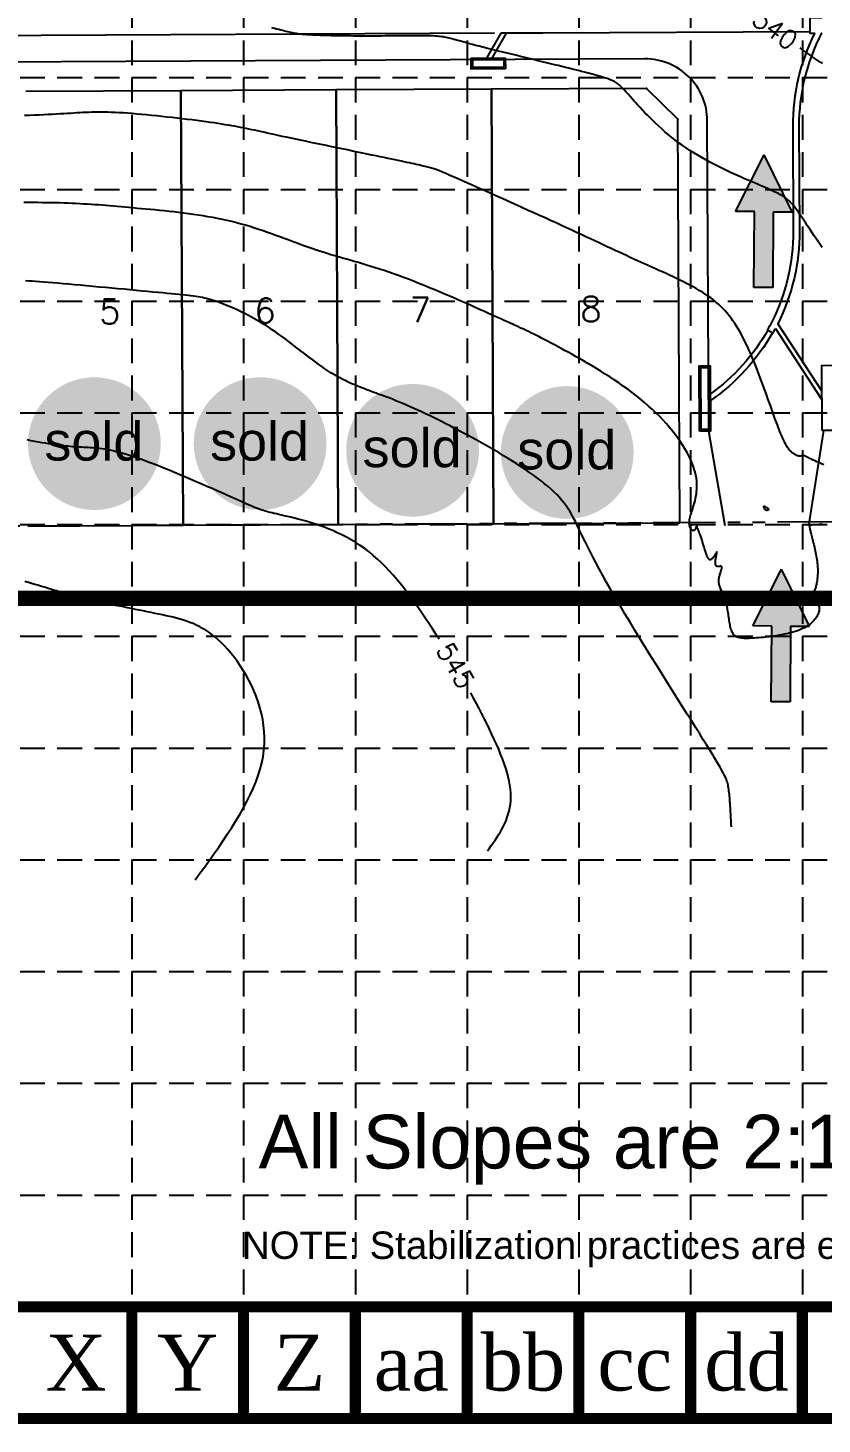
# Model space of a CAD drawing. Header units: inches. Extents: x -2116 to 192, y -2317 to -873.
# Drawn here: x -1247.3 to -991.5, y -2316.6 to -1866.8 of the extents above; entities that cross this region are included whole.
import ezdxf
from ezdxf.enums import TextEntityAlignment as Align

# ---------------------------------------------------------------- set-up
doc = ezdxf.new("R2010")
doc.units = ezdxf.units.IN
doc.header["$LTSCALE"] = 40
doc.header["$MEASUREMENT"] = 0
for name, pattern in [('DAM', [0.5, 0.2, -0.1, 0.2]), ('DASHED', [0.75, 0.5, -0.25]), ('LONG_TWO_SHORT', [1, 0.5, -0.1, 0.1, -0.1, 0.1, -0.1])]:
    doc.linetypes.add(name, pattern=pattern)
for name, color, linetype in [('1-BC', 7, 'Continuous'), ('1-DAM_TEXT', 7, 'DAM'), ('1-LOTS', 7, 'Continuous'), ('1-STM', 7, 'Continuous'), ('1-STM_INLETS', 7, 'Continuous'), ('BASE', 7, 'Continuous'), ('BOUNDARY', 7, 'Continuous'), ('grid', 9, 'Continuous'), ('limitsofdisturb', 1, 'DASHED'), ('TOPO100_CON', 9, 'Continuous'), ('TOPO100_ICON', 9, 'Continuous')]:
    doc.layers.add(name, color=color, linetype=linetype)
doc.styles.add("L200'", font='ARIAL.TTF', dxfattribs={"height": 0.001969})
doc.styles.add('ryland', font='ARIAL.TTF', dxfattribs={"height": 25})
doc.styles.add('SEG_LABEL08', font='simplex1')
doc.styles.get("Standard").update_dxf_attribs({"font": 'TIMES.TTF', "height": 25})

# ---------------------------------------------------------------- blocks, each defined once
blk = doc.blocks.new('TF')
for p, q in [((0.1612, 0.0201), (0.1612, 0.0601)), ((0.1612, 0.0601), (0.2812, 0.0001)), ((0.0012, -0.0199), (0.0012, 0.0201)), ((0.0012, 0.0201), (0.1612, 0.0201)), ((0.1612, -0.0599), (0.2812, 0.0001)), ((0.1612, -0.0199), (0.0012, -0.0199)), ((0.1612, -0.0199), (0.1612, -0.0599))]:
    blk.add_line(p, q)
for points in [[(0.1612, -0.0599), (0.1612, 0.0601), (0.2812, 0.0001), (0.1612, 0.0601)], [(0.0012, 0.0201), (0.0012, -0.0199), (0.1612, 0.0201), (0.1612, -0.0199)]]:
    blk.add_solid(points)
blk = doc.blocks.new('arrow')
at = {"xscale": 192.0000000000001, "yscale": 192, "zscale": 192, "rotation": 89.54514789520785}
blk.add_blockref('TF', (-0.41, -54), dxfattribs=at)
blk = doc.blocks.new('Sold')
h = blk.add_hatch(color=7)
h.paths.add_polyline_path([(38.78, 18.77, 1), (0.52, 18.77, 1)])
h.paths.add_polyline_path([(2.42, 10.89), (36.59, 10.89), (36.59, 27.86), (2.42, 27.86)], flags=24)
at = {"layer": 'BASE', "color": 7, "style": 'ryland'}
blk.add_text('sold', height=11.127, dxfattribs=at).set_placement((19.5, 13.9), align=Align.CENTER)

msp = doc.modelspace()

# ---------------------------------------------------------------- linework, layer by layer
at = {"layer": '1-BC', "linetype": 'Continuous'}
for p, q in [((-1048.6, -1876.76, 53837.75), (-1447.59, -1878.75, 54038.92)), ((-1028, -1996.66, 54228), (-1028.5, -1896.66, 53901.95)), ((-1022.7, -2027.22, 54297), (-1028, -1996.66, 54228)), ((-995.77, -2027.17, 54307), (-991, -1996.47, 54228))]:
    msp.add_line(p, q, dxfattribs=at)
msp.add_arc((-1048.5, -1896.76), 20, 0.2853, 90.2853, dxfattribs=at)
at = {"layer": '1-LOTS', "linetype": 'Continuous'}
for p, q in [((-1198.05, -1887), (-1197.35, -2027, 54524.21)), ((-1197.35, -2027, 54524.21), (-1198.05, -1887)), ((-1148.05, -1886.75), (-1147.35, -2026.75, 54497.33)), ((-1147.35, -2026.75, 54497.33), (-1148.05, -1886.75)), ((-1098.05, -1886.51), (-1097.35, -2026.5, 54442.01)), ((-1097.35, -2026.5, 54442.01), (-1098.05, -1886.51)), ((-1037.35, -2026.2, 54307.21), (-1038, -1896.21)), ((-1247.35, -2027.25, 54555.25), (-1197.35, -2027, 54524.21)), ((-1197.35, -2027, 54524.21), (-1147.35, -2026.75, 54497.33)), ((-1147.35, -2026.75, 54497.33), (-1097.35, -2026.5, 54442.01)), ((-1097.35, -2026.5, 54442.01), (-1037.35, -2026.2, 54307.21))]:
    msp.add_line(p, q, dxfattribs=at)
at = {"layer": '1-LOTS', "linetype": 'Continuous', "flags": 128}
for points in [[(-1198.05, -1887), (-1248.05, -1887.25)], [(-1148.05, -1886.75), (-1198.05, -1887)], [(-1098.05, -1886.51), (-1148.05, -1886.75)], [(-1048.05, -1886.26), (-1098.05, -1886.51)], [(-1038, -1896.21), (-1048.05, -1886.26)]]:
    msp.add_lwpolyline(points, dxfattribs=at)
at = {"layer": '1-LOTS', "linetype": 'Continuous'}
for p in [(-1198.05, -1887), (-1148.05, -1886.75), (-1098.05, -1886.51), (-1048.05, -1886.26), (-1038, -1896.21)]:
    msp.add_point(p, dxfattribs=at)
at = {"layer": '1-STM', "linetype": 'Continuous', "flags": 128}
for points, elevation in [([(-991.46, -1863.47), (-995.46, -1863.49), (-995.43, -1868.49), (-993.93, -1868.49)], 53792.52), ([(-1097.03, -1868.5), (-1472.66, -1870.37)], 53837.69), ([(-1095.05, -1868.49), (-1099.63, -1876.51)], 53835.68), ([(-1093.32, -1868.48), (-1097.9, -1876.5)], 53835.68), ([(-1093.03, -1868.48), (-1095.05, -1868.49)], 53835.68), ([(-1081.49, -1868.42), (-1093.03, -1868.48)], 53829.86), ([(-995.43, -1867.99), (-1081.49, -1868.42)], 53747.64), ([(-1000.99, -1898.52), (-1000.82, -1932.24)], 53878.75), ([(-998.99, -1898.51), (-998.82, -1932.23)], 53878.75), ([(-1006.58, -1963.6), (-991.68, -1986.38)], 54119.88), ([(-1005.79, -1962.07), (-991.57, -1983.82)], 54119.88)]:
    msp.add_lwpolyline(points, dxfattribs=dict(at, elevation=elevation))
for points, elevation in [([(-993.93, -1868.49), (-993.93, -1868.49, 0.118516), (-1000.99, -1898.52), (-1000.99, -1898.52)], 53792.52), ([(-991.67, -1868.48), (-991.67, -1868.48, 0.122577), (-998.99, -1898.51), (-998.99, -1898.51)], 53792.52), ([(-1000.82, -1932.24), (-1000.82, -1932.24, -0.118807), (-1007.7, -1961.43), (-1007.7, -1961.43)], 54001.69), ([(-998.82, -1932.23), (-998.82, -1932.23, -0.117697), (-1005.79, -1962.07), (-1005.79, -1962.07)], 54001.69), ([(-1008.99, -1964.1), (-1008.99, -1964.1, -0.109563), (-1027.56, -1984.75), (-1027.56, -1984.75)], 54132.13), ([(-1007.47, -1964.96), (-1007.47, -1964.96, -0.114283), (-1027.55, -1986.87), (-1027.55, -1986.87)], 54132.13), ([(-1007.7, -1961.43), (-1007.7, -1961.43, -0.011557), (-1009.1, -1964.04), (-1009.1, -1964.04), (-1007.36, -1965.02), (-1007.36, -1965.02, 0.006123), (-1006.58, -1963.6), (-1006.58, -1963.6)], 54119.88)]:
    msp.add_lwpolyline(points, format="xyb", dxfattribs=dict(at, elevation=elevation))
at = {"layer": '1-STM_INLETS', "linetype": 'Continuous', "flags": 128}
for points in [[(-1093.54, -1879.98), (-1104.54, -1880.04), (-1104.56, -1876.54), (-1093.56, -1876.48), (-1093.54, -1879.98)], [(-1094.04, -1879.49), (-1104.04, -1879.54), (-1104.05, -1877.04), (-1094.05, -1876.99), (-1094.04, -1879.49)], [(-1031, -1996.67), (-1031.11, -1975.67), (-1027.61, -1975.66), (-1027.5, -1996.66), (-1031, -1996.67)], [(-1030.5, -1996.17), (-1030.6, -1976.17), (-1028.1, -1976.16), (-1028, -1996.16), (-1030.5, -1996.17)], [(-991.5, -1996.48), (-991.61, -1975.48), (-988.11, -1975.46), (-988, -1996.46), (-991.5, -1996.48)]]:
    msp.add_lwpolyline(points, close=True, dxfattribs=at)
at = {"layer": 'BASE', "const_width": 3.6}
for points in [[(-2113.87, -2314.78), (190.13, -2314.78), (190.13, -874.78), (-2113.87, -874.78)], [(-2077.87, -2278.78), (154.13, -2278.78), (154.13, -910.78), (-2077.87, -910.78)]]:
    msp.add_lwpolyline(points, close=True, dxfattribs=at)
for points in [[(-1213.87, -2314.78), (-1213.87, -2278.78)], [(-1177.87, -2314.78), (-1177.87, -2278.78)], [(-1141.87, -2314.78), (-1141.87, -2278.78)], [(-1105.87, -2314.78), (-1105.87, -2278.78)], [(-1069.87, -2314.78), (-1069.87, -2278.78)], [(-1033.87, -2314.78), (-1033.87, -2278.78)], [(-997.87, -2314.78), (-997.87, -2278.78)]]:
    msp.add_lwpolyline(points, dxfattribs=at)
at = {"layer": 'BOUNDARY', "linetype": 'LONG_TWO_SHORT', "flags": 128}
msp.add_lwpolyline([(8, -1616.36), (-78.25, -1617.43), (-76.17, -2021.42), (-1681.87, -2029.41)], dxfattribs=at)
at = {"layer": 'grid', "color": 8, "linetype": 'DASHED', "ltscale": 0.4}
for p, q in [((-1213.87, -910.78), (-1213.87, -2278.78)), ((-1177.87, -910.78), (-1177.87, -2278.78)), ((-1141.87, -910.78), (-1141.87, -2278.78)), ((-1105.87, -910.78), (-1105.87, -2278.78)), ((-1069.87, -910.78), (-1069.87, -2278.78)), ((-1033.87, -910.78), (-1033.87, -2278.78)), ((-997.87, -910.78), (-997.87, -2278.78)), ((-2077.87, -1882.78), (154.13, -1882.78)), ((-2077.87, -1918.78), (154.13, -1918.78)), ((-2077.87, -1954.78), (154.13, -1954.78)), ((-2077.87, -1990.78), (154.13, -1990.78)), ((-1681.87, -2026.78), (154.13, -2026.78)), ((-1681.87, -2062.78), (154.13, -2062.78)), ((-1681.87, -2098.78), (154.13, -2098.78)), ((-1681.87, -2134.78), (154.13, -2134.78)), ((-1681.87, -2170.78), (154.13, -2170.78)), ((-1681.87, -2206.78), (154.13, -2206.78)), ((-1681.87, -2242.78), (154.13, -2242.78))]:
    msp.add_line(p, q, dxfattribs=at)
at = {"layer": 'limitsofdisturb', "color": 1, "const_width": 5}
msp.add_lwpolyline([(-1844.62, -1990.78), (-1844.62, -1280.09), (-1844.62, -1280.09), (-1844.26, -1173.04), (-752.01, -1172.92), (-752.01, -1001.61), (-658.88, -981.43), (-594.33, -1184.26), (-62.6, -1184.26), (-45.48, -2050.54), (-1679.47, -2050.54)], dxfattribs=at)
at = {"layer": 'TOPO100_CON', "color": 35, "linetype": 'Continuous'}
for points in [[(-991.46, -1937.53), (-992.17, -1936.5), (-992.86, -1935.5), (-993.51, -1934.54), (-994.14, -1933.63), (-994.73, -1932.75), (-995.28, -1931.92), (-995.81, -1931.14), (-996.31, -1930.39), (-996.78, -1929.68), (-997.23, -1929), (-997.65, -1928.37), (-998.06, -1927.76), (-998.44, -1927.19), (-998.81, -1926.65), (-999.16, -1926.14), (-999.5, -1925.66), (-999.83, -1925.21), (-1000.15, -1924.78), (-1000.46, -1924.38), (-1000.76, -1924), (-1001.06, -1923.64), (-1001.36, -1923.3), (-1001.66, -1922.98), (-1001.96, -1922.67), (-1002.27, -1922.38), (-1002.58, -1922.11), (-1002.9, -1921.84), (-1003.23, -1921.59), (-1003.58, -1921.34), (-1003.94, -1921.1), (-1004.32, -1920.86), (-1004.73, -1920.62), (-1005.16, -1920.39), (-1005.62, -1920.15), (-1006.11, -1919.9), (-1006.64, -1919.65), (-1007.2, -1919.39), (-1007.8, -1919.11), (-1008.44, -1918.83), (-1009.13, -1918.53), (-1009.87, -1918.21), (-1010.65, -1917.87), (-1011.49, -1917.51), (-1012.38, -1917.13), (-1013.33, -1916.73), (-1014.34, -1916.29), (-1015.39, -1915.84), (-1016.49, -1915.36), (-1017.63, -1914.85), (-1018.8, -1914.32), (-1020.01, -1913.77), (-1021.25, -1913.2), (-1022.5, -1912.6), (-1023.78, -1911.98), (-1025.07, -1911.33), (-1026.36, -1910.67), (-1027.67, -1909.98), (-1028.97, -1909.27), (-1030.27, -1908.54), (-1031.56, -1907.79), (-1032.84, -1907.02), (-1034.1, -1906.23), (-1035.34, -1905.42), (-1036.55, -1904.59), (-1037.74, -1903.74), (-1038.89, -1902.88), (-1040.01, -1902), (-1041.1, -1901.11), (-1042.15, -1900.22), (-1043.17, -1899.32), (-1044.16, -1898.43), (-1045.12, -1897.54), (-1046.04, -1896.65), (-1046.93, -1895.78), (-1047.78, -1894.92), (-1048.6, -1894.08), (-1049.38, -1893.25), (-1050.12, -1892.46), (-1050.83, -1891.69), (-1051.5, -1890.95), (-1052.13, -1890.24), (-1052.73, -1889.57), (-1053.28, -1888.94), (-1053.8, -1888.36), (-1054.28, -1887.82), (-1054.72, -1887.33), (-1055.14, -1886.87), (-1055.52, -1886.46), (-1055.88, -1886.08), (-1056.22, -1885.74), (-1056.55, -1885.43), (-1056.86, -1885.14), (-1057.17, -1884.89), (-1057.47, -1884.65), (-1057.77, -1884.43), (-1058.08, -1884.24), (-1058.39, -1884.05), (-1058.72, -1883.88), (-1059.06, -1883.72), (-1059.42, -1883.57), (-1059.81, -1883.42), (-1060.22, -1883.27), (-1060.66, -1883.11), (-1061.14, -1882.96), (-1061.66, -1882.8), (-1062.22, -1882.63), (-1062.81, -1882.45), (-1063.45, -1882.27), (-1064.12, -1882.08), (-1064.84, -1881.89), (-1065.59, -1881.68), (-1066.39, -1881.47), (-1067.22, -1881.25), (-1068.09, -1881.02), (-1069, -1880.79), (-1069.96, -1880.54), (-1070.95, -1880.29), (-1071.98, -1880.03), (-1073.05, -1879.77), (-1074.16, -1879.49), (-1075.31, -1879.2), (-1076.51, -1878.91), (-1077.74, -1878.61), (-1079.01, -1878.3), (-1080.32, -1877.98), (-1081.66, -1877.65), (-1083.04, -1877.32), (-1084.43, -1876.98), (-1085.85, -1876.64), (-1087.27, -1876.29), (-1088.7, -1875.95), (-1090.13, -1875.6), (-1091.55, -1875.25), (-1092.96, -1874.91), (-1094.35, -1874.57), (-1095.72, -1874.23), (-1097.06, -1873.9), (-1098.36, -1873.58), (-1099.63, -1873.26), (-1100.84, -1872.96), (-1102, -1872.66), (-1103.11, -1872.38), (-1104.15, -1872.11), (-1105.12, -1871.85), (-1106.01, -1871.61), (-1106.84, -1871.39), (-1107.6, -1871.17), (-1108.3, -1870.98), (-1108.95, -1870.79), (-1109.56, -1870.62), (-1110.13, -1870.47), (-1110.66, -1870.32), (-1111.17, -1870.19), (-1111.65, -1870.07), (-1112.12, -1869.96), (-1112.59, -1869.86), (-1113.04, -1869.76), (-1113.51, -1869.68), (-1113.98, -1869.61), (-1114.46, -1869.55), (-1114.97, -1869.49), (-1115.51, -1869.44), (-1116.08, -1869.4), (-1116.68, -1869.37), (-1117.34, -1869.34), (-1118.04, -1869.32), (-1118.77, -1869.3), (-1119.55, -1869.29), (-1120.37, -1869.28), (-1121.22, -1869.27), (-1122.11, -1869.27), (-1123.02, -1869.27), (-1123.97, -1869.28), (-1124.94, -1869.29), (-1125.93, -1869.3), (-1126.95, -1869.31), (-1127.99, -1869.32), (-1129.05, -1869.33), (-1130.12, -1869.34), (-1131.21, -1869.36), (-1132.31, -1869.37), (-1133.42, -1869.38), (-1134.54, -1869.39), (-1135.66, -1869.39), (-1136.79, -1869.4), (-1137.92, -1869.4), (-1139.04, -1869.4), (-1140.16, -1869.39), (-1141.28, -1869.39), (-1142.39, -1869.38), (-1143.48, -1869.37), (-1144.56, -1869.36), (-1145.63, -1869.35), (-1146.67, -1869.33), (-1147.69, -1869.31), (-1148.69, -1869.29), (-1149.67, -1869.27), (-1150.61, -1869.25), (-1151.52, -1869.23), (-1152.4, -1869.2), (-1153.24, -1869.17), (-1154.04, -1869.14), (-1154.8, -1869.11), (-1155.51, -1869.08), (-1156.18, -1869.05), (-1156.81, -1869.01), (-1157.4, -1868.97), (-1157.95, -1868.93), (-1158.48, -1868.89), (-1158.98, -1868.84), (-1159.46, -1868.79), (-1159.92, -1868.73), (-1160.38, -1868.67), (-1160.82, -1868.6), (-1161.27, -1868.53), (-1161.71, -1868.45), (-1162.16, -1868.36), (-1162.62, -1868.26), (-1163.1, -1868.15), (-1163.6, -1868.04), (-1164.12, -1867.91), (-1164.67, -1867.78), (-1165.25, -1867.63), (-1165.87, -1867.48), (-1166.53, -1867.31), (-1167.22, -1867.13), (-1167.96, -1866.94), (-1168.74, -1866.74)], [(-990.94, -2007.53), (-991.76, -2007.17), (-992.51, -2006.83), (-993.2, -2006.53), (-993.81, -2006.25), (-994.37, -2005.99), (-994.86, -2005.76), (-995.3, -2005.56), (-995.69, -2005.37), (-996.03, -2005.21), (-996.33, -2005.07), (-996.58, -2004.94), (-996.8, -2004.83), (-996.98, -2004.74), (-997.13, -2004.67), (-997.26, -2004.6), (-997.36, -2004.56), (-997.45, -2004.52), (-997.52, -2004.49), (-997.57, -2004.47), (-997.62, -2004.46), (-997.66, -2004.45), (-997.7, -2004.45), (-997.74, -2004.46), (-997.78, -2004.47), (-997.82, -2004.48), (-997.86, -2004.5), (-997.9, -2004.52), (-997.94, -2004.54), (-997.98, -2004.56), (-998.03, -2004.59), (-998.08, -2004.61), (-998.13, -2004.63), (-998.19, -2004.66), (-998.25, -2004.68), (-998.31, -2004.69), (-998.38, -2004.71), (-998.46, -2004.72), (-998.54, -2004.73), (-998.64, -2004.73), (-998.73, -2004.73), (-998.84, -2004.73), (-998.95, -2004.71), (-999.08, -2004.69), (-999.21, -2004.67), (-999.34, -2004.63), (-999.49, -2004.59), (-999.64, -2004.54), (-999.79, -2004.48), (-999.95, -2004.41), (-1000.12, -2004.33), (-1000.28, -2004.24), (-1000.46, -2004.14), (-1000.63, -2004.03), (-1000.81, -2003.91), (-1000.99, -2003.77), (-1001.17, -2003.63), (-1001.36, -2003.47), (-1001.54, -2003.29), (-1001.72, -2003.11), (-1001.91, -2002.91), (-1002.09, -2002.69), (-1002.27, -2002.46), (-1002.46, -2002.21), (-1002.64, -2001.95), (-1002.82, -2001.66), (-1003.01, -2001.36), (-1003.19, -2001.03), (-1003.38, -2000.67), (-1003.58, -2000.29), (-1003.78, -1999.88), (-1003.98, -1999.45), (-1004.19, -1998.98), (-1004.41, -1998.48), (-1004.64, -1997.94), (-1004.87, -1997.37), (-1005.12, -1996.76), (-1005.37, -1996.11), (-1005.63, -1995.42), (-1005.91, -1994.69), (-1006.2, -1993.92), (-1006.5, -1993.1), (-1006.81, -1992.23), (-1007.14, -1991.32), (-1007.48, -1990.37), (-1007.83, -1989.39), (-1008.19, -1988.37), (-1008.57, -1987.32), (-1008.95, -1986.24), (-1009.35, -1985.15), (-1009.75, -1984.03), (-1010.16, -1982.9), (-1010.58, -1981.76), (-1011.01, -1980.61), (-1011.44, -1979.46), (-1011.88, -1978.3), (-1012.33, -1977.15), (-1012.78, -1976), (-1013.23, -1974.87), (-1013.69, -1973.74), (-1014.16, -1972.64), (-1014.62, -1971.55), (-1015.09, -1970.49), (-1015.57, -1969.45), (-1016.04, -1968.43), (-1016.53, -1967.44), (-1017.02, -1966.47), (-1017.53, -1965.52), (-1018.04, -1964.6), (-1018.57, -1963.69), (-1019.11, -1962.81), (-1019.68, -1961.95), (-1020.25, -1961.11), (-1020.85, -1960.29), (-1021.47, -1959.49), (-1022.11, -1958.71), (-1022.78, -1957.95), (-1023.47, -1957.21), (-1024.19, -1956.48), (-1024.94, -1955.78), (-1025.72, -1955.09), (-1026.54, -1954.42), (-1027.38, -1953.77), (-1028.26, -1953.14), (-1029.17, -1952.52), (-1030.1, -1951.91), (-1031.07, -1951.32), (-1032.06, -1950.74), (-1033.07, -1950.17), (-1034.1, -1949.62), (-1035.15, -1949.07), (-1036.22, -1948.53), (-1037.31, -1947.99), (-1038.41, -1947.47), (-1039.53, -1946.94), (-1040.65, -1946.42), (-1041.79, -1945.91), (-1042.93, -1945.4), (-1044.07, -1944.88), (-1045.22, -1944.37), (-1046.38, -1943.86), (-1047.53, -1943.34), (-1048.68, -1942.82), (-1049.84, -1942.3), (-1050.99, -1941.77), (-1052.16, -1941.23), (-1053.33, -1940.69), (-1054.52, -1940.14), (-1055.71, -1939.58), (-1056.93, -1939.02), (-1058.17, -1938.44), (-1059.42, -1937.85), (-1060.71, -1937.25), (-1062.02, -1936.64), (-1063.36, -1936.01), (-1064.73, -1935.37), (-1066.14, -1934.71), (-1067.59, -1934.04), (-1069.08, -1933.35), (-1070.61, -1932.64), (-1072.18, -1931.91), (-1073.81, -1931.16), (-1075.49, -1930.39), (-1077.21, -1929.61), (-1078.96, -1928.81), (-1080.74, -1928), (-1082.55, -1927.18), (-1084.37, -1926.36), (-1086.19, -1925.54), (-1088.01, -1924.71), (-1089.83, -1923.9), (-1091.62, -1923.09), (-1093.39, -1922.3), (-1095.13, -1921.52), (-1096.83, -1920.76), (-1098.48, -1920.02), (-1100.08, -1919.3), (-1101.61, -1918.62), (-1103.07, -1917.97), (-1104.46, -1917.35), (-1105.75, -1916.77), (-1106.96, -1916.23), (-1108.07, -1915.74), (-1109.08, -1915.28), (-1110, -1914.87), (-1110.85, -1914.5), (-1111.62, -1914.16), (-1112.32, -1913.85), (-1112.95, -1913.58), (-1113.53, -1913.33), (-1114.06, -1913.11), (-1114.55, -1912.91), (-1115, -1912.73), (-1115.43, -1912.56), (-1115.82, -1912.42), (-1116.2, -1912.29), (-1116.57, -1912.16), (-1116.94, -1912.05), (-1117.3, -1911.94), (-1117.68, -1911.84), (-1118.07, -1911.73), (-1118.48, -1911.62), (-1118.91, -1911.51), (-1119.38, -1911.4), (-1119.88, -1911.28), (-1120.41, -1911.16), (-1120.98, -1911.03), (-1121.58, -1910.89), (-1122.23, -1910.74), (-1122.92, -1910.59), (-1123.65, -1910.43), (-1124.42, -1910.26), (-1125.25, -1910.09), (-1126.12, -1909.9), (-1127.05, -1909.7), (-1128.03, -1909.5), (-1129.07, -1909.28), (-1130.16, -1909.05), (-1131.32, -1908.81), (-1132.54, -1908.56), (-1133.82, -1908.29), (-1135.17, -1908.01), (-1136.58, -1907.72), (-1138.06, -1907.41), (-1139.59, -1907.1), (-1141.17, -1906.77), (-1142.78, -1906.44), (-1144.43, -1906.1), (-1146.1, -1905.75), (-1147.79, -1905.4), (-1149.49, -1905.05), (-1151.2, -1904.7), (-1152.89, -1904.34), (-1154.58, -1903.99), (-1156.25, -1903.64), (-1157.89, -1903.3), (-1159.49, -1902.96), (-1161.06, -1902.63), (-1162.58, -1902.31), (-1164.04, -1902), (-1165.44, -1901.7), (-1166.77, -1901.41), (-1168.02, -1901.14), (-1169.2, -1900.88), (-1170.32, -1900.64), (-1171.39, -1900.4), (-1172.41, -1900.18), (-1173.39, -1899.96), (-1174.34, -1899.75), (-1175.26, -1899.55), (-1176.17, -1899.36), (-1177.07, -1899.17), (-1177.97, -1898.99), (-1178.87, -1898.81), (-1179.79, -1898.64), (-1180.73, -1898.46), (-1181.7, -1898.29), (-1182.71, -1898.12), (-1183.76, -1897.94), (-1184.87, -1897.77), (-1186.04, -1897.59), (-1187.27, -1897.4), (-1188.58, -1897.21), (-1189.96, -1897.02), (-1191.39, -1896.83), (-1192.88, -1896.63), (-1194.42, -1896.43), (-1196, -1896.23), (-1197.6, -1896.04), (-1199.23, -1895.84), (-1200.88, -1895.65), (-1202.54, -1895.47), (-1204.2, -1895.29), (-1205.85, -1895.11), (-1207.49, -1894.95), (-1209.11, -1894.79), (-1210.7, -1894.64), (-1212.26, -1894.51), (-1213.78, -1894.38), (-1215.24, -1894.27), (-1216.65, -1894.17), (-1217.99, -1894.09), (-1219.27, -1894.03), (-1220.48, -1893.98), (-1221.63, -1893.94), (-1222.73, -1893.92), (-1223.79, -1893.91), (-1224.81, -1893.91), (-1225.8, -1893.92), (-1226.78, -1893.95), (-1227.74, -1893.98), (-1228.69, -1894.02), (-1229.64, -1894.06), (-1230.6, -1894.11), (-1231.58, -1894.17), (-1232.58, -1894.23), (-1233.61, -1894.3), (-1234.67, -1894.37), (-1235.78, -1894.43), (-1236.94, -1894.5), (-1238.16, -1894.57), (-1239.45, -1894.64), (-1240.8, -1894.7), (-1242.22, -1894.77), (-1243.7, -1894.83), (-1245.23, -1894.89), (-1246.8, -1894.94), (-1248.41, -1895)], [(-991.47, -2026.6), (-991.55, -2026.64), (-991.64, -2026.66), (-991.72, -2026.69), (-991.81, -2026.71), (-991.9, -2026.73), (-992, -2026.74), (-992.1, -2026.76), (-992.21, -2026.77), (-992.32, -2026.78), (-992.44, -2026.79), (-992.56, -2026.8), (-992.69, -2026.81), (-992.82, -2026.81), (-992.96, -2026.82), (-993.1, -2026.83), (-993.24, -2026.84), (-993.38, -2026.84), (-993.52, -2026.85), (-993.67, -2026.86), (-993.81, -2026.86), (-993.95, -2026.87), (-994.09, -2026.88), (-994.23, -2026.88), (-994.36, -2026.89), (-994.49, -2026.9), (-994.61, -2026.9), (-994.73, -2026.91), (-994.85, -2026.92), (-994.95, -2026.92), (-995.05, -2026.93), (-995.14, -2026.94), (-995.23, -2026.95), (-995.3, -2026.97), (-995.37, -2026.99), (-995.42, -2027.01), (-995.47, -2027.05), (-995.51, -2027.09), (-995.54, -2027.15), (-995.57, -2027.21), (-995.58, -2027.29), (-995.59, -2027.39), (-995.58, -2027.51), (-995.57, -2027.64), (-995.55, -2027.79), (-995.52, -2027.97), (-995.48, -2028.17), (-995.43, -2028.39), (-995.37, -2028.64), (-995.3, -2028.91), (-995.22, -2029.22), (-995.14, -2029.56), (-995.04, -2029.92), (-994.94, -2030.31), (-994.83, -2030.73), (-994.71, -2031.17), (-994.59, -2031.63), (-994.47, -2032.11), (-994.35, -2032.6), (-994.22, -2033.11), (-994.1, -2033.63), (-993.98, -2034.16), (-993.85, -2034.7), (-993.74, -2035.25), (-993.62, -2035.8), (-993.51, -2036.35), (-993.41, -2036.9), (-993.32, -2037.45), (-993.23, -2038), (-993.16, -2038.54), (-993.09, -2039.07), (-993.04, -2039.59), (-993, -2040.1), (-992.96, -2040.6), (-992.94, -2041.09), (-992.93, -2041.57), (-992.93, -2042.04), (-992.94, -2042.49), (-992.96, -2042.93), (-992.98, -2043.36), (-993.02, -2043.78), (-993.06, -2044.18), (-993.1, -2044.57), (-993.16, -2044.95), (-993.22, -2045.31), (-993.28, -2045.66), (-993.35, -2045.99), (-993.43, -2046.31), (-993.51, -2046.62), (-993.59, -2046.91), (-993.67, -2047.18), (-993.76, -2047.44), (-993.85, -2047.68), (-993.95, -2047.91), (-994.04, -2048.12), (-994.13, -2048.33), (-994.21, -2048.52), (-994.3, -2048.7), (-994.38, -2048.87), (-994.45, -2049.03), (-994.52, -2049.18), (-994.58, -2049.33), (-994.63, -2049.47), (-994.67, -2049.6), (-994.7, -2049.73), (-994.72, -2049.85), (-994.72, -2049.97), (-994.71, -2050.09), (-994.69, -2050.21), (-994.65, -2050.33), (-994.59, -2050.44), (-994.51, -2050.56), (-994.42, -2050.68), (-994.31, -2050.8), (-994.19, -2050.93), (-994.07, -2051.06), (-993.93, -2051.19), (-993.79, -2051.33), (-993.65, -2051.48), (-993.5, -2051.63), (-993.36, -2051.79), (-993.22, -2051.96), (-993.08, -2052.14), (-992.96, -2052.33), (-992.84, -2052.52), (-992.73, -2052.73), (-992.64, -2052.95), (-992.57, -2053.19), (-992.51, -2053.43), (-992.48, -2053.69), (-992.47, -2053.97), (-992.48, -2054.26), (-992.52, -2054.56), (-992.58, -2054.88), (-992.68, -2055.21), (-992.8, -2055.54), (-992.95, -2055.89), (-993.12, -2056.23), (-993.33, -2056.59), (-993.57, -2056.94), (-993.84, -2057.3), (-994.15, -2057.66), (-994.48, -2058.01), (-994.86, -2058.37), (-995.26, -2058.71), (-995.7, -2059.05), (-996.18, -2059.38), (-996.69, -2059.71), (-997.24, -2060.02), (-997.83, -2060.31), (-998.45, -2060.59), (-999.12, -2060.86), (-999.82, -2061.11), (-1000.55, -2061.35), (-1001.31, -2061.57), (-1002.1, -2061.77), (-1002.9, -2061.96), (-1003.72, -2062.14), (-1004.55, -2062.31), (-1005.39, -2062.46), (-1006.23, -2062.6), (-1007.07, -2062.72), (-1007.91, -2062.84), (-1008.73, -2062.94), (-1009.55, -2063.04), (-1010.35, -2063.12), (-1011.13, -2063.19), (-1011.88, -2063.25), (-1012.61, -2063.31), (-1013.3, -2063.35), (-1013.96, -2063.39), (-1014.58, -2063.42), (-1015.16, -2063.44), (-1015.7, -2063.45), (-1016.21, -2063.45), (-1016.68, -2063.44), (-1017.12, -2063.41), (-1017.53, -2063.37), (-1017.9, -2063.32), (-1018.25, -2063.24), (-1018.58, -2063.16), (-1018.87, -2063.05), (-1019.15, -2062.92), (-1019.4, -2062.78), (-1019.63, -2062.61), (-1019.84, -2062.42), (-1020.03, -2062.21), (-1020.2, -2061.97), (-1020.36, -2061.71), (-1020.51, -2061.42), (-1020.64, -2061.1), (-1020.77, -2060.76), (-1020.88, -2060.38), (-1020.99, -2059.99), (-1021.09, -2059.57), (-1021.18, -2059.14), (-1021.26, -2058.69), (-1021.35, -2058.22), (-1021.42, -2057.74), (-1021.5, -2057.25), (-1021.57, -2056.75), (-1021.65, -2056.25), (-1021.72, -2055.74), (-1021.8, -2055.24), (-1021.87, -2054.73), (-1021.95, -2054.23), (-1022.04, -2053.74), (-1022.13, -2053.25), (-1022.23, -2052.78), (-1022.33, -2052.31), (-1022.45, -2051.87), (-1022.57, -2051.44), (-1022.7, -2051.02), (-1022.84, -2050.62), (-1022.98, -2050.24), (-1023.13, -2049.87), (-1023.28, -2049.51), (-1023.43, -2049.17), (-1023.58, -2048.83), (-1023.72, -2048.51), (-1023.87, -2048.19), (-1024.01, -2047.88), (-1024.14, -2047.57), (-1024.26, -2047.27), (-1024.37, -2046.98), (-1024.48, -2046.68), (-1024.57, -2046.39), (-1024.64, -2046.1), (-1024.7, -2045.81), (-1024.75, -2045.52), (-1024.77, -2045.23), (-1024.78, -2044.93), (-1024.76, -2044.63), (-1024.74, -2044.33), (-1024.69, -2044.04), (-1024.64, -2043.74), (-1024.58, -2043.45), (-1024.51, -2043.16), (-1024.43, -2042.88), (-1024.35, -2042.6), (-1024.27, -2042.34), (-1024.19, -2042.08), (-1024.11, -2041.84), (-1024.03, -2041.61), (-1023.97, -2041.39), (-1023.91, -2041.19), (-1023.86, -2041), (-1023.82, -2040.83), (-1023.8, -2040.69), (-1023.8, -2040.56), (-1023.81, -2040.46), (-1023.84, -2040.38), (-1023.9, -2040.31), (-1023.97, -2040.27), (-1024.05, -2040.25), (-1024.15, -2040.23), (-1024.26, -2040.23), (-1024.37, -2040.23), (-1024.5, -2040.24), (-1024.63, -2040.25), (-1024.76, -2040.26), (-1024.9, -2040.27), (-1025.03, -2040.27), (-1025.16, -2040.26), (-1025.29, -2040.25), (-1025.41, -2040.21), (-1025.52, -2040.17), (-1025.62, -2040.1), (-1025.71, -2040.01), (-1025.78, -2039.9), (-1025.84, -2039.76), (-1025.88, -2039.59), (-1025.9, -2039.39), (-1025.91, -2039.17), (-1025.9, -2038.94), (-1025.89, -2038.68), (-1025.86, -2038.42), (-1025.82, -2038.15), (-1025.78, -2037.87), (-1025.74, -2037.59), (-1025.69, -2037.32), (-1025.64, -2037.05), (-1025.59, -2036.8), (-1025.54, -2036.55), (-1025.49, -2036.32), (-1025.45, -2036.12), (-1025.42, -2035.94), (-1025.4, -2035.79), (-1025.38, -2035.66), (-1025.38, -2035.58), (-1025.39, -2035.53), (-1025.42, -2035.53), (-1025.46, -2035.56), (-1025.52, -2035.63), (-1025.58, -2035.73), (-1025.66, -2035.85), (-1025.75, -2036), (-1025.85, -2036.17), (-1025.96, -2036.35), (-1026.07, -2036.54), (-1026.19, -2036.73), (-1026.32, -2036.93), (-1026.45, -2037.12), (-1026.59, -2037.31), (-1026.72, -2037.49), (-1026.86, -2037.66), (-1027, -2037.8), (-1027.14, -2037.92), (-1027.28, -2038.02), (-1027.42, -2038.09), (-1027.55, -2038.12), (-1027.68, -2038.11), (-1027.81, -2038.06), (-1027.93, -2037.99), (-1028.05, -2037.87), (-1028.16, -2037.73), (-1028.27, -2037.56), (-1028.38, -2037.37), (-1028.49, -2037.15), (-1028.6, -2036.91), (-1028.7, -2036.64), (-1028.8, -2036.37), (-1028.9, -2036.07), (-1029, -2035.76), (-1029.1, -2035.45), (-1029.2, -2035.12), (-1029.3, -2034.78), (-1029.4, -2034.45), (-1029.49, -2034.11), (-1029.59, -2033.76), (-1029.69, -2033.42), (-1029.8, -2033.09), (-1029.9, -2032.76), (-1030, -2032.43), (-1030.1, -2032.11), (-1030.21, -2031.8), (-1030.31, -2031.49), (-1030.41, -2031.19), (-1030.51, -2030.9), (-1030.61, -2030.61), (-1030.71, -2030.34), (-1030.8, -2030.07), (-1030.9, -2029.81), (-1030.99, -2029.57), (-1031.08, -2029.33), (-1031.16, -2029.11), (-1031.24, -2028.9), (-1031.32, -2028.7), (-1031.39, -2028.52), (-1031.46, -2028.34), (-1031.53, -2028.19), (-1031.58, -2028.05), (-1031.64, -2027.92), (-1031.69, -2027.8), (-1031.73, -2027.7), (-1031.78, -2027.62), (-1031.81, -2027.54), (-1031.85, -2027.48), (-1031.88, -2027.43), (-1031.91, -2027.39), (-1031.94, -2027.36), (-1031.96, -2027.35), (-1031.99, -2027.34), (-1032.01, -2027.35), (-1032.03, -2027.36), (-1032.05, -2027.38), (-1032.07, -2027.41), (-1032.09, -2027.45), (-1032.11, -2027.5), (-1032.13, -2027.55), (-1032.15, -2027.61), (-1032.18, -2027.68), (-1032.2, -2027.75), (-1032.23, -2027.83), (-1032.25, -2027.91), (-1032.28, -2027.99), (-1032.32, -2028.07), (-1032.35, -2028.16), (-1032.39, -2028.24), (-1032.43, -2028.32), (-1032.47, -2028.39), (-1032.52, -2028.46), (-1032.57, -2028.53), (-1032.63, -2028.59), (-1032.69, -2028.64), (-1032.75, -2028.68), (-1032.82, -2028.71), (-1032.89, -2028.73), (-1032.97, -2028.73), (-1033.06, -2028.73), (-1033.15, -2028.71), (-1033.24, -2028.67), (-1033.34, -2028.62), (-1033.44, -2028.55), (-1033.55, -2028.46), (-1033.65, -2028.35), (-1033.75, -2028.23), (-1033.85, -2028.09), (-1033.94, -2027.92), (-1034.02, -2027.74), (-1034.1, -2027.54), (-1034.16, -2027.32), (-1034.22, -2027.07), (-1034.26, -2026.8), (-1034.28, -2026.51), (-1034.29, -2026.2), (-1034.28, -2025.86), (-1034.25, -2025.5), (-1034.19, -2025.12), (-1034.12, -2024.7), (-1034.02, -2024.27), (-1033.89, -2023.8), (-1033.74, -2023.32), (-1033.57, -2022.8), (-1033.39, -2022.26), (-1033.21, -2021.69), (-1033.01, -2021.09), (-1032.82, -2020.47), (-1032.63, -2019.82), (-1032.46, -2019.14), (-1032.29, -2018.44), (-1032.15, -2017.71), (-1032.02, -2016.95), (-1031.93, -2016.17), (-1031.87, -2015.36), (-1031.84, -2014.52), (-1031.85, -2013.65), (-1031.91, -2012.76), (-1032.02, -2011.84), (-1032.19, -2010.89), (-1032.41, -2009.91), (-1032.7, -2008.9), (-1033.05, -2007.87), (-1033.46, -2006.82), (-1033.93, -2005.75), (-1034.46, -2004.65), (-1035.04, -2003.54), (-1035.69, -2002.42), (-1036.39, -2001.28), (-1037.14, -2000.13), (-1037.95, -1998.97), (-1038.81, -1997.81), (-1039.71, -1996.65), (-1040.67, -1995.48), (-1041.68, -1994.32), (-1042.74, -1993.15), (-1043.84, -1992), (-1044.99, -1990.85), (-1046.18, -1989.71), (-1047.41, -1988.58), (-1048.69, -1987.46), (-1050.01, -1986.36), (-1051.36, -1985.28), (-1052.74, -1984.22), (-1054.14, -1983.18), (-1055.57, -1982.16), (-1057.01, -1981.16), (-1058.45, -1980.18), (-1059.9, -1979.23), (-1061.35, -1978.3), (-1062.79, -1977.4), (-1064.21, -1976.52), (-1065.62, -1975.68), (-1067, -1974.86), (-1068.36, -1974.07), (-1069.67, -1973.32), (-1070.95, -1972.6), (-1072.18, -1971.91), (-1073.37, -1971.26), (-1074.49, -1970.65), (-1075.55, -1970.07), (-1076.55, -1969.53), (-1077.48, -1969.03), (-1078.36, -1968.56), (-1079.17, -1968.13), (-1079.93, -1967.72), (-1080.63, -1967.35), (-1081.28, -1967.01), (-1081.89, -1966.69), (-1082.46, -1966.4), (-1082.98, -1966.13), (-1083.47, -1965.88), (-1083.92, -1965.65), (-1084.33, -1965.44), (-1084.72, -1965.25), (-1085.08, -1965.07), (-1085.42, -1964.91), (-1085.74, -1964.76), (-1086.04, -1964.61), (-1086.32, -1964.48), (-1086.6, -1964.35), (-1086.86, -1964.22), (-1087.12, -1964.1), (-1087.38, -1963.98), (-1087.65, -1963.86), (-1087.93, -1963.73), (-1088.23, -1963.59), (-1088.54, -1963.45), (-1088.88, -1963.29), (-1089.26, -1963.12), (-1089.67, -1962.94), (-1090.12, -1962.73), (-1090.61, -1962.51), (-1091.16, -1962.26), (-1091.76, -1961.99), (-1092.43, -1961.69), (-1093.16, -1961.36), (-1093.96, -1961), (-1094.84, -1960.6), (-1095.79, -1960.17), (-1096.84, -1959.7), (-1097.97, -1959.18), (-1099.19, -1958.64), (-1100.49, -1958.05), (-1101.85, -1957.44), (-1103.28, -1956.8), (-1104.77, -1956.14), (-1106.32, -1955.46), (-1107.9, -1954.76), (-1109.52, -1954.05), (-1111.18, -1953.34), (-1112.86, -1952.61), (-1114.56, -1951.89), (-1116.27, -1951.18), (-1117.98, -1950.47), (-1119.7, -1949.76), (-1121.4, -1949.08), (-1123.09, -1948.41), (-1124.76, -1947.76), (-1126.4, -1947.14), (-1128.01, -1946.55), (-1129.57, -1945.99), (-1131.1, -1945.46), (-1132.59, -1944.96), (-1134.05, -1944.48), (-1135.47, -1944.02), (-1136.87, -1943.59), (-1138.24, -1943.17), (-1139.58, -1942.77), (-1140.9, -1942.39), (-1142.2, -1942.01), (-1143.49, -1941.64), (-1144.76, -1941.28), (-1146.02, -1940.92), (-1147.26, -1940.56), (-1148.5, -1940.19), (-1149.73, -1939.83), (-1150.97, -1939.45), (-1152.2, -1939.07), (-1153.43, -1938.68), (-1154.66, -1938.27), (-1155.91, -1937.85), (-1157.16, -1937.41), (-1158.41, -1936.96), (-1159.68, -1936.5), (-1160.95, -1936.03), (-1162.24, -1935.55), (-1163.54, -1935.06), (-1164.84, -1934.58), (-1166.16, -1934.09), (-1167.49, -1933.6), (-1168.84, -1933.12), (-1170.2, -1932.64), (-1171.57, -1932.16), (-1172.96, -1931.7), (-1174.36, -1931.24), (-1175.78, -1930.8), (-1177.22, -1930.37), (-1178.68, -1929.95), (-1180.15, -1929.56), (-1181.65, -1929.18), (-1183.16, -1928.83), (-1184.69, -1928.49), (-1186.24, -1928.17), (-1187.79, -1927.88), (-1189.36, -1927.6), (-1190.93, -1927.34), (-1192.51, -1927.09), (-1194.08, -1926.86), (-1195.66, -1926.64), (-1197.23, -1926.44), (-1198.8, -1926.25), (-1200.35, -1926.06), (-1201.89, -1925.89), (-1203.42, -1925.73), (-1204.93, -1925.58), (-1206.42, -1925.43), (-1207.88, -1925.29), (-1209.32, -1925.16), (-1210.73, -1925.03), (-1212.11, -1924.9), (-1213.46, -1924.78), (-1214.78, -1924.66), (-1216.07, -1924.55), (-1217.33, -1924.43), (-1218.58, -1924.32), (-1219.81, -1924.21), (-1221.02, -1924.11), (-1222.22, -1924.01), (-1223.42, -1923.92), (-1224.61, -1923.82), (-1225.8, -1923.74), (-1227, -1923.65), (-1228.2, -1923.58), (-1229.4, -1923.5), (-1230.63, -1923.43), (-1231.86, -1923.37), (-1233.12, -1923.31), (-1234.4, -1923.26), (-1235.71, -1923.21), (-1237.04, -1923.17), (-1238.41, -1923.14), (-1239.81, -1923.11), (-1241.23, -1923.08), (-1242.68, -1923.07), (-1244.15, -1923.05), (-1245.64, -1923.05), (-1247.14, -1923.05), (-1248.65, -1923.05)], [(-1020.76, -2124.13), (-1020.79, -2123.43), (-1020.82, -2122.73), (-1020.85, -2122.04), (-1020.88, -2121.34), (-1020.92, -2120.66), (-1020.95, -2119.97), (-1020.99, -2119.3), (-1021.02, -2118.63), (-1021.06, -2117.97), (-1021.1, -2117.33), (-1021.14, -2116.69), (-1021.19, -2116.07), (-1021.24, -2115.46), (-1021.29, -2114.86), (-1021.34, -2114.28), (-1021.4, -2113.72), (-1021.46, -2113.18), (-1021.52, -2112.66), (-1021.59, -2112.15), (-1021.66, -2111.67), (-1021.74, -2111.21), (-1021.82, -2110.77), (-1021.92, -2110.32), (-1022.04, -2109.88), (-1022.19, -2109.41), (-1022.37, -2108.93), (-1022.58, -2108.41), (-1022.83, -2107.84), (-1023.13, -2107.23), (-1023.48, -2106.55), (-1023.89, -2105.8), (-1024.35, -2104.97), (-1024.89, -2104.04), (-1025.49, -2103.02), (-1026.18, -2101.89), (-1026.94, -2100.64), (-1027.79, -2099.26), (-1028.74, -2097.74), (-1029.78, -2096.08), (-1030.93, -2094.25), (-1032.18, -2092.27), (-1033.53, -2090.13), (-1034.97, -2087.86), (-1036.48, -2085.47), (-1038.05, -2082.97), (-1039.69, -2080.38), (-1041.36, -2077.72), (-1043.07, -2075), (-1044.8, -2072.23), (-1046.54, -2069.43), (-1048.28, -2066.62), (-1050.01, -2063.81), (-1051.72, -2061.01), (-1053.4, -2058.25), (-1055.04, -2055.53), (-1056.62, -2052.88), (-1058.14, -2050.3), (-1059.58, -2047.81), (-1060.94, -2045.43), (-1062.2, -2043.17), (-1063.35, -2041.05), (-1064.41, -2039.05), (-1065.38, -2037.18), (-1066.27, -2035.43), (-1067.09, -2033.78), (-1067.85, -2032.24), (-1068.55, -2030.79), (-1069.21, -2029.42), (-1069.83, -2028.14), (-1070.42, -2026.93), (-1071, -2025.78), (-1071.57, -2024.69), (-1072.14, -2023.66), (-1072.72, -2022.66), (-1073.32, -2021.7), (-1073.95, -2020.78), (-1074.61, -2019.87), (-1075.32, -2018.97), (-1076.08, -2018.09), (-1076.91, -2017.2), (-1077.81, -2016.31), (-1078.77, -2015.41), (-1079.8, -2014.51), (-1080.89, -2013.61), (-1082.03, -2012.7), (-1083.23, -2011.79), (-1084.47, -2010.88), (-1085.75, -2009.97), (-1087.07, -2009.06), (-1088.43, -2008.15), (-1089.81, -2007.25), (-1091.22, -2006.36), (-1092.66, -2005.47), (-1094.1, -2004.58), (-1095.56, -2003.71), (-1097.03, -2002.85), (-1098.51, -2002), (-1099.98, -2001.16), (-1101.45, -2000.33), (-1102.9, -1999.52), (-1104.35, -1998.72), (-1105.78, -1997.94), (-1107.2, -1997.17), (-1108.61, -1996.42), (-1110, -1995.69), (-1111.37, -1994.98), (-1112.73, -1994.28), (-1114.07, -1993.6), (-1115.4, -1992.93), (-1116.71, -1992.29), (-1118, -1991.66), (-1119.28, -1991.05), (-1120.54, -1990.46), (-1121.78, -1989.88), (-1123, -1989.33), (-1124.21, -1988.8), (-1125.39, -1988.28), (-1126.56, -1987.79), (-1127.7, -1987.31), (-1128.83, -1986.86), (-1129.93, -1986.42), (-1131.02, -1986), (-1132.09, -1985.6), (-1133.14, -1985.21), (-1134.18, -1984.83), (-1135.2, -1984.46), (-1136.21, -1984.09), (-1137.21, -1983.72), (-1138.2, -1983.35), (-1139.18, -1982.98), (-1140.15, -1982.6), (-1141.11, -1982.21), (-1142.07, -1981.81), (-1143.03, -1981.4), (-1143.98, -1980.97), (-1144.94, -1980.51), (-1145.89, -1980.04), (-1146.84, -1979.54), (-1147.8, -1979.01), (-1148.76, -1978.45), (-1149.73, -1977.85), (-1150.7, -1977.23), (-1151.67, -1976.58), (-1152.65, -1975.9), (-1153.63, -1975.2), (-1154.62, -1974.48), (-1155.61, -1973.75), (-1156.6, -1973), (-1157.6, -1972.24), (-1158.6, -1971.47), (-1159.6, -1970.7), (-1160.6, -1969.92), (-1161.6, -1969.15), (-1162.61, -1968.38), (-1163.61, -1967.61), (-1164.62, -1966.86), (-1165.62, -1966.12), (-1166.63, -1965.39), (-1167.64, -1964.68), (-1168.64, -1963.99), (-1169.64, -1963.32), (-1170.64, -1962.68), (-1171.64, -1962.06), (-1172.63, -1961.46), (-1173.61, -1960.89), (-1174.59, -1960.34), (-1175.56, -1959.81), (-1176.51, -1959.3), (-1177.46, -1958.82), (-1178.38, -1958.36), (-1179.3, -1957.92), (-1180.19, -1957.5), (-1181.07, -1957.11), (-1181.93, -1956.73), (-1182.77, -1956.38), (-1183.59, -1956.05), (-1184.38, -1955.73), (-1185.15, -1955.44), (-1185.89, -1955.17), (-1186.6, -1954.92), (-1187.28, -1954.7), (-1187.94, -1954.49), (-1188.59, -1954.29), (-1189.23, -1954.11), (-1189.86, -1953.95), (-1190.5, -1953.8), (-1191.15, -1953.66), (-1191.82, -1953.53), (-1192.52, -1953.41), (-1193.25, -1953.29), (-1194.02, -1953.18), (-1194.84, -1953.08), (-1195.71, -1952.97), (-1196.64, -1952.87), (-1197.63, -1952.76), (-1198.7, -1952.65), (-1199.86, -1952.54), (-1201.1, -1952.42), (-1202.43, -1952.29), (-1203.87, -1952.16), (-1205.41, -1952.01), (-1207.05, -1951.86), (-1208.78, -1951.7), (-1210.58, -1951.53), (-1212.45, -1951.35), (-1214.37, -1951.17), (-1216.34, -1950.99), (-1218.33, -1950.8), (-1220.35, -1950.61), (-1222.38, -1950.42), (-1224.41, -1950.24), (-1226.43, -1950.05), (-1228.43, -1949.87), (-1230.39, -1949.69), (-1232.31, -1949.52), (-1234.17, -1949.36), (-1235.97, -1949.2), (-1237.69, -1949.05), (-1239.32, -1948.92), (-1240.86, -1948.79), (-1242.29, -1948.68), (-1243.62, -1948.58), (-1244.85, -1948.49), (-1246, -1948.41), (-1247.08, -1948.34), (-1248.09, -1948.29)], [(-1193.48, -2141.26), (-1191.93, -2139.14), (-1190.38, -2137.02), (-1188.85, -2134.9), (-1187.34, -2132.79), (-1185.86, -2130.67), (-1184.41, -2128.56), (-1183, -2126.45), (-1181.63, -2124.34), (-1180.32, -2122.24), (-1179.07, -2120.14), (-1177.88, -2118.05), (-1176.77, -2115.96), (-1175.74, -2113.87), (-1174.79, -2111.8), (-1173.94, -2109.72), (-1173.19, -2107.66), (-1172.54, -2105.6), (-1172.01, -2103.55), (-1171.59, -2101.51), (-1171.3, -2099.48), (-1171.14, -2097.46), (-1171.11, -2095.44), (-1171.2, -2093.45), (-1171.4, -2091.48), (-1171.7, -2089.53), (-1172.1, -2087.61), (-1172.59, -2085.72), (-1173.16, -2083.87), (-1173.82, -2082.06), (-1174.54, -2080.29), (-1175.32, -2078.57), (-1176.16, -2076.9), (-1177.04, -2075.29), (-1177.97, -2073.74), (-1178.93, -2072.25), (-1179.92, -2070.82), (-1180.93, -2069.47), (-1181.95, -2068.19), (-1182.98, -2066.99), (-1184.01, -2065.88), (-1185.03, -2064.85), (-1186.04, -2063.89), (-1187.05, -2063.02), (-1188.06, -2062.22), (-1189.06, -2061.49), (-1190.07, -2060.82), (-1191.08, -2060.21), (-1192.09, -2059.66), (-1193.11, -2059.15), (-1194.13, -2058.7), (-1195.17, -2058.28), (-1196.21, -2057.9), (-1197.27, -2057.55), (-1198.34, -2057.23), (-1199.43, -2056.94), (-1200.54, -2056.66), (-1201.66, -2056.39), (-1202.81, -2056.14), (-1203.98, -2055.89), (-1205.17, -2055.64), (-1206.39, -2055.39), (-1207.63, -2055.14), (-1208.89, -2054.88), (-1210.16, -2054.62), (-1211.45, -2054.37), (-1212.73, -2054.11), (-1214.02, -2053.85), (-1215.3, -2053.59), (-1216.57, -2053.33), (-1217.83, -2053.07), (-1219.08, -2052.82), (-1220.3, -2052.57), (-1221.49, -2052.32), (-1222.66, -2052.08), (-1223.79, -2051.84), (-1224.89, -2051.61), (-1225.94, -2051.39), (-1226.94, -2051.17), (-1227.89, -2050.96), (-1228.78, -2050.76), (-1229.62, -2050.57), (-1230.4, -2050.38), (-1231.13, -2050.2), (-1231.82, -2050.03), (-1232.47, -2049.86), (-1233.09, -2049.69), (-1233.68, -2049.53), (-1234.25, -2049.37), (-1234.81, -2049.2), (-1235.36, -2049.04), (-1235.9, -2048.87), (-1236.45, -2048.71), (-1237, -2048.53), (-1237.57, -2048.35), (-1238.15, -2048.17), (-1238.77, -2047.97), (-1239.41, -2047.77), (-1240.09, -2047.56), (-1240.81, -2047.34), (-1241.58, -2047.1), (-1242.4, -2046.85), (-1243.27, -2046.59), (-1244.19, -2046.32), (-1245.15, -2046.04), (-1246.16, -2045.75), (-1247.2, -2045.46), (-1248.29, -2045.16)]]:
    msp.add_lwpolyline(points, dxfattribs=at)
at = {"layer": 'TOPO100_CON', "color": 35, "linetype": 'Continuous', "flags": 128}
msp.add_lwpolyline([(-1010.22, -2020.93), (-1010.26, -2020.93), (-1010.29, -2020.94), (-1010.32, -2020.95), (-1010.34, -2020.97), (-1010.35, -2020.99), (-1010.36, -2021.02), (-1010.36, -2021.05), (-1010.36, -2021.08), (-1010.36, -2021.12), (-1010.35, -2021.16), (-1010.34, -2021.2), (-1010.33, -2021.24), (-1010.31, -2021.28), (-1010.29, -2021.33), (-1010.27, -2021.37), (-1010.25, -2021.41), (-1010.23, -2021.46), (-1010.21, -2021.5), (-1010.19, -2021.53), (-1010.18, -2021.57), (-1010.16, -2021.6), (-1010.14, -2021.63), (-1010.13, -2021.66), (-1010.11, -2021.68), (-1010.1, -2021.7), (-1010.09, -2021.72), (-1010.08, -2021.74), (-1010.06, -2021.76), (-1010.05, -2021.77), (-1010.04, -2021.79), (-1010.03, -2021.8), (-1010.02, -2021.81), (-1010.01, -2021.82), (-1010, -2021.83), (-1009.99, -2021.84), (-1009.97, -2021.85), (-1009.96, -2021.86), (-1009.95, -2021.87), (-1009.93, -2021.88), (-1009.92, -2021.89), (-1009.9, -2021.9), (-1009.89, -2021.92), (-1009.87, -2021.93), (-1009.85, -2021.94), (-1009.83, -2021.96), (-1009.81, -2021.97), (-1009.78, -2021.99), (-1009.76, -2022), (-1009.74, -2022.02), (-1009.71, -2022.03), (-1009.69, -2022.04), (-1009.66, -2022.06), (-1009.63, -2022.07), (-1009.61, -2022.08), (-1009.58, -2022.09), (-1009.55, -2022.1), (-1009.52, -2022.11), (-1009.49, -2022.11), (-1009.46, -2022.12), (-1009.43, -2022.12), (-1009.4, -2022.12), (-1009.37, -2022.12), (-1009.34, -2022.12), (-1009.31, -2022.11), (-1009.28, -2022.11), (-1009.25, -2022.1), (-1009.22, -2022.09), (-1009.19, -2022.09), (-1009.15, -2022.08), (-1009.12, -2022.07), (-1009.09, -2022.06), (-1009.06, -2022.04), (-1009.03, -2022.03), (-1009, -2022.02), (-1008.97, -2022.01), (-1008.95, -2022), (-1008.92, -2021.99), (-1008.89, -2021.98), (-1008.86, -2021.97), (-1008.84, -2021.96), (-1008.81, -2021.95), (-1008.79, -2021.95), (-1008.76, -2021.94), (-1008.74, -2021.94), (-1008.72, -2021.93), (-1008.7, -2021.92), (-1008.69, -2021.92), (-1008.68, -2021.91), (-1008.67, -2021.9), (-1008.66, -2021.89), (-1008.66, -2021.88), (-1008.66, -2021.87), (-1008.67, -2021.85), (-1008.68, -2021.84), (-1008.69, -2021.82), (-1008.71, -2021.8), (-1008.74, -2021.77), (-1008.77, -2021.74), (-1008.81, -2021.71), (-1008.86, -2021.68), (-1008.91, -2021.64), (-1008.97, -2021.6), (-1009.03, -2021.56), (-1009.1, -2021.51), (-1009.17, -2021.47), (-1009.24, -2021.42), (-1009.32, -2021.37), (-1009.4, -2021.32), (-1009.48, -2021.27), (-1009.56, -2021.23), (-1009.64, -2021.18), (-1009.71, -2021.14), (-1009.79, -2021.1), (-1009.87, -2021.06), (-1009.94, -2021.02), (-1010.01, -2021), (-1010.07, -2020.97), (-1010.13, -2020.95), (-1010.18, -2020.94), (-1010.22, -2020.93)], close=True, dxfattribs=at)
at = {"layer": 'TOPO100_ICON', "color": 35, "linetype": 'Continuous', "flags": 128}
for points in [[(-991.44, -1878.28), (-992.14, -1877.8), (-992.83, -1877.32), (-993.5, -1876.85), (-994.16, -1876.39), (-994.82, -1875.93), (-995.46, -1875.47), (-996.1, -1875.02), (-996.73, -1874.57), (-997.36, -1874.12), (-997.98, -1873.67), (-998.61, -1873.22)], [(-1114.84, -2063.73), (-1115.94, -2062.05), (-1117.03, -2060.38), (-1118.13, -2058.71), (-1119.24, -2057.06), (-1120.35, -2055.41), (-1121.47, -2053.79), (-1122.6, -2052.18), (-1123.74, -2050.6), (-1124.9, -2049.04), (-1126.06, -2047.51), (-1127.25, -2046.01), (-1128.45, -2044.55), (-1129.67, -2043.12), (-1130.91, -2041.74), (-1132.17, -2040.4), (-1133.45, -2039.11), (-1134.76, -2037.88), (-1136.1, -2036.69), (-1137.46, -2035.57), (-1138.86, -2034.51), (-1140.28, -2033.51), (-1141.73, -2032.57), (-1143.2, -2031.69), (-1144.69, -2030.87), (-1146.18, -2030.11), (-1147.68, -2029.4), (-1149.17, -2028.74), (-1150.65, -2028.13), (-1152.12, -2027.56), (-1153.57, -2027.04), (-1154.99, -2026.56), (-1156.38, -2026.12), (-1157.74, -2025.71), (-1159.05, -2025.34), (-1160.31, -2025.01), (-1161.51, -2024.7), (-1162.66, -2024.42), (-1163.74, -2024.17), (-1164.75, -2023.94), (-1165.68, -2023.73), (-1166.53, -2023.54), (-1167.3, -2023.37), (-1168.01, -2023.21), (-1168.67, -2023.05), (-1169.28, -2022.9), (-1169.85, -2022.76), (-1170.4, -2022.61), (-1170.94, -2022.45), (-1171.46, -2022.29), (-1171.99, -2022.12), (-1172.54, -2021.93), (-1173.1, -2021.72), (-1173.7, -2021.49), (-1174.33, -2021.23), (-1175.02, -2020.94), (-1175.77, -2020.63), (-1176.59, -2020.27), (-1177.49, -2019.88), (-1178.48, -2019.44), (-1179.57, -2018.96), (-1180.76, -2018.43), (-1182.05, -2017.85), (-1183.43, -2017.24), (-1184.9, -2016.59), (-1186.43, -2015.91), (-1188.02, -2015.21), (-1189.67, -2014.48), (-1191.36, -2013.74), (-1193.09, -2013), (-1194.83, -2012.24), (-1196.6, -2011.49), (-1198.36, -2010.74), (-1200.13, -2010), (-1201.88, -2009.28), (-1203.6, -2008.58), (-1205.3, -2007.9), (-1206.95, -2007.25), (-1208.55, -2006.63), (-1210.09, -2006.06), (-1211.56, -2005.53), (-1212.96, -2005.05), (-1214.28, -2004.62), (-1215.53, -2004.23), (-1216.71, -2003.88), (-1217.83, -2003.57), (-1218.89, -2003.3), (-1219.9, -2003.07), (-1220.86, -2002.86), (-1221.77, -2002.68), (-1222.65, -2002.53), (-1223.48, -2002.4), (-1224.29, -2002.3), (-1225.06, -2002.21), (-1225.81, -2002.13), (-1226.55, -2002.07), (-1227.26, -2002.02), (-1227.97, -2001.98), (-1228.67, -2001.94), (-1229.37, -2001.9), (-1230.06, -2001.87), (-1230.77, -2001.83), (-1231.48, -2001.78), (-1232.21, -2001.74), (-1232.95, -2001.68), (-1233.7, -2001.62), (-1234.48, -2001.55), (-1235.27, -2001.47), (-1236.1, -2001.39), (-1236.95, -2001.29), (-1237.83, -2001.18), (-1238.74, -2001.05), (-1239.69, -2000.92), (-1240.68, -2000.76), (-1241.71, -2000.6), (-1242.79, -2000.41), (-1243.91, -2000.21), (-1245.08, -1999.99), (-1246.3, -1999.75), (-1247.58, -1999.49)], [(-1099.32, -2131.91), (-1098.69, -2131.06), (-1098.07, -2130.21), (-1097.46, -2129.35), (-1096.86, -2128.48), (-1096.28, -2127.61), (-1095.71, -2126.72), (-1095.16, -2125.82), (-1094.65, -2124.91), (-1094.16, -2123.98), (-1093.71, -2123.04), (-1093.29, -2122.07), (-1092.92, -2121.07), (-1092.59, -2120.06), (-1092.31, -2119.01), (-1092.08, -2117.94), (-1091.92, -2116.83), (-1091.81, -2115.7), (-1091.76, -2114.52), (-1091.79, -2113.31), (-1091.89, -2112.06), (-1092.06, -2110.76), (-1092.3, -2109.43), (-1092.61, -2108.06), (-1092.99, -2106.65), (-1093.42, -2105.21), (-1093.92, -2103.74), (-1094.46, -2102.24), (-1095.06, -2100.71), (-1095.7, -2099.15), (-1096.38, -2097.58), (-1097.1, -2095.98), (-1097.86, -2094.36), (-1098.64, -2092.73), (-1099.46, -2091.08), (-1100.29, -2089.42), (-1101.14, -2087.74), (-1102.01, -2086.06), (-1102.89, -2084.38), (-1103.78, -2082.69), (-1104.67, -2080.99)]]:
    msp.add_lwpolyline(points, dxfattribs=at)

# ---------------------------------------------------------------- block references
at = {"color": 200}
for name, p, xscale, yscale, zscale in [('arrow', (-1010.14, -1907.69), 0.793967887526378, 0.793967887526378, 0.793967887526378), ('Sold', (-1247.89, -2021.69), 1.117884993374901, 1.117884993374901, 1.117884993374901), ('Sold', (-1194.51, -2021.69), 1.117884993374901, 1.117884993374901, 1.117884993374901), ('Sold', (-1145.4, -2023.83), 1.117884993374901, 1.117884993374901, 1.117884993374901), ('Sold', (-1095.58, -2024.54), 1.117884993374901, 1.117884993374901, 1.117884993374901), ('arrow', (-1004.57, -2041.18), 0.793967887526378, 0.793967887526378, 0.793967887526378)]:
    msp.add_blockref(name, p, dxfattribs=dict(at, xscale=xscale, yscale=yscale, zscale=zscale))

# ---------------------------------------------------------------- texts
at = {"layer": '1-DAM_TEXT', "linetype": 'Continuous', "style": 'SEG_LABEL08'}
for s, p in [('5', (-1220.96, -1958.12)), ('6', (-1170.97, -1957.87)), ('7', (-1120.97, -1957.62)), ('8', (-1065.97, -1957.35))]:
    msp.add_text(s, height=8, dxfattribs=at).set_placement(p, align=Align.MIDDLE_CENTER)
at = {"layer": 'BASE', "style": "L200'"}
msp.add_text('All Slopes are 2:1 or flatter.', height=17.2985, dxfattribs=at).set_placement((-1173.08, -2234.23))
at = {"layer": 'BASE', "color": 7, "style": "L200'"}
msp.add_text('NOTE: Stabilization practices are expected to be used at all disturbed areas.', height=8.8328, dxfattribs=at).set_placement((-1178.38, -2263.37))
at = {"layer": 'BASE'}
for s, p in [('X', (-1231.87, -2296.78)), ('Y', (-1195.87, -2296.78)), ('Z', (-1159.87, -2296.78)), ('bb', (-1087.87, -2296.78)), ('dd', (-1015.87, -2296.78)), ('aa', (-1123.87, -2296.78)), ('cc', (-1051.87, -2296.78))]:
    msp.add_text(s, height=18, dxfattribs=at).set_placement(p, align=Align.MIDDLE_CENTER)
at = {"layer": 'TOPO100_ICON', "color": 35, "linetype": 'Continuous', "style": 'SEG_LABEL08'}
for s, rotation, p in [('540', 322.9768, (-1006.68, -1867.28, 54000)), ('545', 300.4886, (-1109.55, -2072.24, 54500))]:
    msp.add_text(s, height=6, rotation=rotation, dxfattribs=at).set_placement(p, align=Align.MIDDLE_CENTER)

doc.saveas('drawing.dxf')
